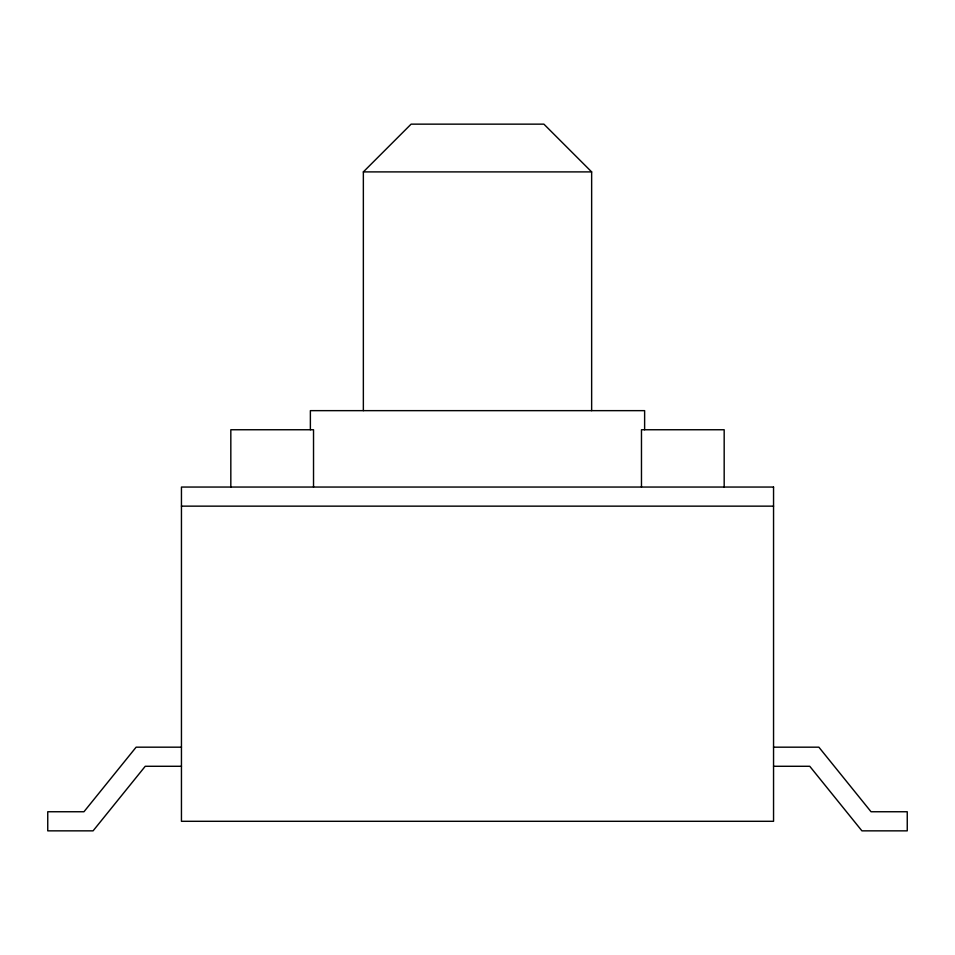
<?xml version="1.0" encoding="UTF-8"?>
<svg xmlns="http://www.w3.org/2000/svg" width="955" height="955" viewBox="0 0 955 955"><rect width="100%" height="100%" fill="white"/><g stroke="black" fill="none" stroke-linecap="round" stroke-linejoin="round"><path stroke-width="1.43" d="M363.354 410.65L363.354 171.9L411.104 124.15L543.896 124.15L591.646 171.9L591.646 410.65M363.354 171.9L591.646 171.9M181.45 506.15L773.55 506.15M181.45 747.18L136.123 747.18L83.956 811.75L47.75 811.75L47.75 830.85L93.077 830.85L145.244 766.28L181.45 766.28M773.55 747.18L818.877 747.18L871.044 811.75L907.25 811.75L907.25 830.85L861.923 830.85L809.756 766.28L773.55 766.28M724.177 487.05L724.177 429.75L641.474 429.75L641.474 487.05M644.625 429.75L644.625 410.65L310.375 410.65L310.375 429.75M313.526 487.05L313.526 429.75L230.824 429.75L230.824 487.05M773.55 487.05L181.45 487.05L181.45 821.3L773.55 821.3L773.55 487.05"/></g></svg>
